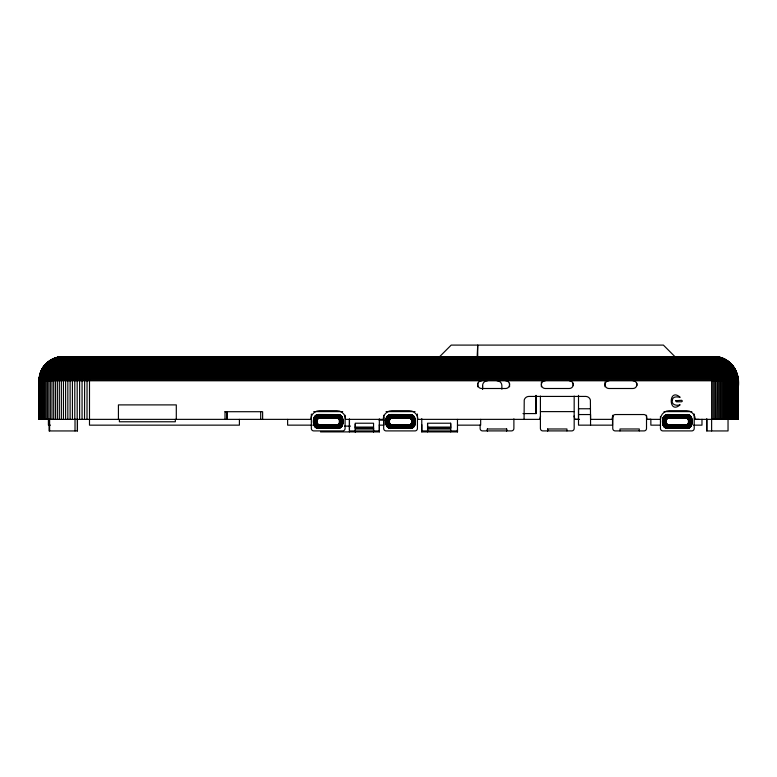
<?xml version="1.0" encoding="UTF-8"?>
<svg xmlns="http://www.w3.org/2000/svg" width="777" height="777" viewBox="0 0 777 777"><rect width="100%" height="100%" fill="white"/><g stroke="black" fill="none" stroke-linecap="round" stroke-linejoin="round"><path stroke-width="1.17" d="M540.598 416.045A8.683 8.683 0 0 0 539.937 419.366L417.919 419.366A8.683 8.683 0 0 0 409.236 410.683L391.88 410.683A8.683 8.683 0 0 0 383.197 419.366L345.58 419.366A8.683 8.683 0 0 0 336.897 410.683L319.532 410.683A8.683 8.683 0 0 0 310.858 419.366L38.85 419.366L39.112 377.243L737.888 377.243L738.15 419.366L695.23 419.366A8.683 8.683 0 0 0 686.547 410.683L669.182 410.683A8.683 8.683 0 0 0 660.508 419.366L646.755 419.366L646.755 417.434A2.894 2.894 0 0 0 643.861 414.539L615.413 414.539A2.894 2.894 0 0 0 612.519 417.434L612.519 419.366L590.549 419.366L590.384 400A4.827 4.827 0 0 0 585.722 396.425L528.894 396.425A4.827 4.827 0 0 0 524.232 400L524.067 419.366M48.495 425.155L48.495 419.366L48.495 425.155L50.427 425.155M49.068 425.155L49.068 430.944L77.428 430.944L77.428 418.988M119.386 419.366L119.386 421.775L175.33 421.775L175.33 419.366M226.942 411.713L226.942 419.366L226.942 411.713L225.009 411.713L225.009 419.366M260.693 419.366L260.693 411.713M262.626 419.366L262.626 411.713L225.009 411.713M337.859 414.597L318.57 414.5C311.558 414.733 311.548 428.331 318.57 428.399L318.57 424.63C316.492 423.941 316.569 419.046 318.57 418.366L337.859 418.366C339.938 419.046 339.899 423.989 337.859 424.63L318.57 424.63L317.502 428.37L337.859 428.399C344.881 428.331 344.871 414.733 337.859 414.5L337.859 418.366L338.937 414.627M338.073 424.611L338.937 428.37L337.859 428.399L337.859 424.63M337.859 428.486A4.827 4.827 0 0 0 342.686 423.669L342.686 419.327A4.827 4.827 0 0 0 337.859 414.539M349.436 431.905L349.436 419.541M349.436 430.04L349.436 418.842M355.225 424.193L355.225 431.905L355.225 430.944M379.341 431.905L379.341 418.842M410.198 414.607L390.909 414.51C383.906 414.733 383.887 428.341 390.909 428.399L390.909 424.64C388.83 423.951 388.908 419.046 390.909 418.366L410.198 418.366C412.276 419.046 412.237 423.999 410.198 424.64L390.909 424.64L389.84 428.38L410.198 428.399C417.23 428.341 417.21 414.733 410.198 414.51L410.198 418.366L411.276 414.636M411.256 428.282L410.198 428.399L410.198 424.64M457.468 419.366L457.468 431.905L421.775 431.905L421.775 418.638M427.564 430.944L427.564 424.193M450.709 424.193L450.709 431.905M480.128 424.883L480.128 428.496A2.409 2.409 0 0 0 482.546 430.905L511.48 430.905A2.409 2.409 0 0 0 513.888 428.496L513.888 418.852M480.662 419.366L480.662 425.155L457.468 425.155M482.585 385.606L482.585 389.219L482.585 385.606A4.827 4.827 0 0 1 487.402 380.779M487.364 428.982L487.364 430.905L487.364 428.982L506.653 428.982L506.653 430.905L506.653 428.982M522.989 413.578L536.072 413.578L536.072 395.357M540.413 396.076L540.413 428.496A2.409 2.409 0 0 0 542.832 430.905L571.765 430.905A2.409 2.409 0 0 0 574.174 428.496L574.174 396.076M547.649 428.982L547.649 430.905L547.649 428.982L566.938 428.982L566.938 430.905M590.549 425.155L590.549 414.549L578.515 414.549M612.519 415.724L612.519 425.155L578.515 425.155L578.515 395.357M612.762 415.239L612.762 428.496A2.409 2.409 0 0 0 615.17 430.905L644.104 430.905A2.409 2.409 0 0 0 646.513 428.496L646.513 415.239M619.988 430.905L619.988 428.982L639.286 428.982L639.286 430.905M689.024 415.073L667.686 414.51C660.673 414.733 660.664 428.341 667.686 428.399L667.686 424.64C665.607 423.951 665.685 419.046 667.686 418.366L686.975 418.366C689.044 419.046 689.014 423.999 686.975 424.64L667.686 424.64L666.608 428.38L686.975 428.399C693.997 428.341 693.987 414.733 686.975 414.51L686.975 418.366L688.053 414.636M686.975 424.64L686.975 428.496A4.827 4.827 0 0 0 691.802 423.679L691.802 419.337A4.827 4.827 0 0 0 686.975 414.539M706.798 430.944L706.798 419.017L706.798 430.944L728.039 430.944L728.039 419.366M738.15 388.014C741.103 373.047 730.127 356.138 714.034 356.672L62.995 356.672C50.699 357.119 40.715 368.667 41.035 380.779L41.035 419.366M738.15 402.991L738.15 398.164M38.85 380.779L738.15 380.779L738.121 379.603L38.879 379.603M737.859 419.366L737.859 380.779C738.276 367.997 726.845 356.293 713.985 356.672C726.825 356.381 737.878 368.094 737.635 380.779L737.635 419.366M738.024 419.366L738.063 379.603M477.156 356.672L477.719 345.095L477.719 356.672M735.023 419.366L735.023 380.779C735.702 369.298 726.748 357.274 714.821 356.701M737.004 419.366L737.004 380.779C737.732 368.22 726.534 356.342 713.849 356.672C724.669 358.479 728.243 371.319 728.457 380.779L728.457 419.366M316.793 418.92L316.793 424.077L318.162 425.446L337.859 425.495C341.045 424.912 341.045 418.084 337.859 417.502L318.57 417.502L316.929 418.541L317.608 419.327L313.743 419.327A4.827 4.827 0 0 1 318.57 414.539L318.57 418.366L318.162 417.55M389.131 418.929L389.131 424.077L390.51 425.456L410.198 425.495C413.383 424.922 413.383 418.084 410.198 417.511L390.909 417.511L389.267 418.541L389.947 419.337L386.091 419.337A4.827 4.827 0 0 1 390.909 414.539L390.909 418.366L390.51 417.56M665.908 418.929L665.908 424.077L667.278 425.456L686.975 425.495C690.161 424.922 690.161 418.084 686.975 417.511L667.686 417.511L666.044 418.541L666.724 419.337L662.859 419.337A4.827 4.827 0 0 1 667.686 414.539L667.686 418.366L667.278 417.56M738.033 378.418L38.967 378.418L39.112 377.243M39.025 378.418L40.686 371.552L736.314 371.552C733.333 364.19 726.437 358.683 718.676 357.129L58.256 357.129C51.7 358.44 45.707 362.587 42.337 368.385M737.354 419.366L737.567 379.603L737.859 380.779M317.783 425.31L317.968 424.427L315.559 427.437M390.122 425.32L390.307 424.427L387.908 427.447M666.899 425.32L667.084 424.427L664.675 427.447M733.323 419.366L729.467 419.366L729.438 380.779C730.244 370.843 724.659 357.43 713.325 356.672C725.31 357.061 730.924 370.406 731.274 380.779L731.274 419.366M735.605 419.366L735.605 380.779C736.819 368.677 726.077 356.332 713.626 356.672C726.048 356.76 733.167 369.735 733.682 380.779L733.682 419.366M732.934 419.366L733.274 379.603M40.122 373.786L41.162 370.474L735.838 370.474M721.775 419.366L721.775 380.779C722.066 372.805 721.532 359.78 712.548 356.672C720.697 360.868 719.687 372.863 720.561 380.779L720.561 419.366M414.811 424.728L413.898 426.622M663.082 418.279L663.995 416.385M690.743 426.68L691.588 424.728M736.13 419.366L736.13 380.779C737.616 368.997 726.971 357.08 715.015 356.701M712.927 419.366L712.927 380.779C713.49 373.125 713.956 363.908 711.625 356.672L711.625 430.944M40.919 371.552C44.454 362.674 53.691 356.488 63.248 356.672M726.359 419.366L726.359 380.779L726.903 379.603C726.553 370.755 723.436 357.896 712.965 356.672C723.212 358.702 725.3 372.028 725.262 380.779L725.262 419.366M317.434 425.097L317.812 424.271L314.802 426.68M389.772 425.097L390.161 424.281L387.14 426.68L386.655 425.728M666.549 425.097L666.928 424.281L663.917 426.68L663.082 424.728M339.957 414.986L338.277 418.463L338.267 417.55M388.821 428.02L390.491 424.543L390.51 425.456M412.296 414.986L410.625 418.463L410.606 417.56M665.598 428.02L667.268 424.543L667.278 425.456M689.073 414.986L687.392 418.463L687.383 417.56M733.682 380.779L734.265 379.603C734.09 368.764 726.145 357.342 714.694 356.701M41.22 370.474L41.696 369.415L735.304 369.415M730.38 419.366L730.38 380.779L730.992 379.603M41.754 369.415L43.599 366.414L733.401 366.414M718.074 419.366L718.074 380.779L718.774 379.603C717.841 372.3 719.23 360.771 712.111 356.701C716.054 363.821 714.296 372.941 715.52 380.779L715.52 419.366M314.316 417.278L314.879 416.385M386.655 417.288L387.218 416.385M88.189 356.672L87.073 372.659L87.005 419.366M722.969 419.366L722.969 380.779L723.814 379.603C723.212 371.532 722.26 359.683 713.276 356.701M731.274 380.779L732.177 379.603C732.012 369.405 725.514 357.605 714.413 356.701M727.427 419.366L727.427 380.779L728.35 379.603L729.438 380.779M338.461 418.57L340.87 415.559M410.8 418.58L413.209 415.569M687.577 418.58L689.986 415.569M714.228 419.366L714.228 380.779L715.228 379.603M44.376 365.481L48.601 361.412L728.399 361.412M719.327 419.366L719.327 380.779L720.493 379.603L721.775 380.779M439.636 356.672L451.194 345.095L663.393 345.095L674.96 356.672M724.125 419.366L724.125 380.779L725.388 379.603L726.359 380.779M338.617 418.725L341.627 416.317M410.955 418.735L413.976 416.326M687.732 418.735L690.743 416.326M715.52 380.779L717.016 379.603C716.112 372.241 717.773 362.131 712.091 356.672M49.611 360.732L50.612 360.101L726.437 360.101M315.627 415.637L316.521 415.073M412.257 427.933L413.15 427.369M664.743 415.637L667.686 414.607M689.927 427.369L688.024 428.282L687.189 424.611M317.706 424.087L314.229 425.757M338.733 418.91L342.21 417.239M386.567 425.767L390.044 424.096M411.072 418.92L414.549 417.239M663.344 425.767L666.812 424.096M687.849 418.92L691.326 417.239L691.588 418.279M716.384 356.789L60.596 356.789L52.7 358.984L724.349 358.984M388.859 415.073L390.909 414.607M86.888 356.672L85.48 361.412L84.664 372.659L84.528 419.366M317.628 423.883L313.869 424.737M338.801 419.114L342.56 418.259M389.967 423.892L386.208 424.747M411.14 419.124L414.908 418.259M666.744 423.892L662.985 424.747M687.917 419.124L691.676 418.259M85.596 356.672C81.177 363.354 82.799 372.97 82.061 380.779L82.061 419.366M84.314 356.672C78.7 362.665 80.449 373.028 79.613 380.779L79.613 419.366M72.98 356.701C62.481 358.741 59.431 371.581 59.324 380.779L59.324 419.366M71.911 356.701C61.15 358.469 57.381 371.319 57.362 380.779L57.362 419.366M317.521 414.724L318.57 414.597M70.882 356.701C59.887 358.226 55.42 371.047 55.478 380.779L55.478 419.366M69.901 356.701C58.702 358.022 53.545 370.775 53.681 380.779L53.681 419.366M83.042 356.672C76.389 361.956 78.059 373.028 77.185 380.779L77.185 419.366M68.075 356.701C56.546 357.692 50.117 370.25 50.34 380.779L50.34 419.366M67.23 356.701C55.565 357.566 48.553 369.998 48.815 380.779L48.815 419.366M81.789 356.672C74.242 361.276 75.631 372.989 74.786 380.779L74.786 419.366M65.511 356.672C52.982 356.517 43.337 368.784 43.716 380.779L43.716 419.366M62.607 356.701C50.272 357.07 40.064 368.589 40.365 380.779L40.365 419.366M62.082 356.701C49.67 357.041 39.103 368.424 39.394 380.779L39.394 419.366M60.742 356.789L61.917 356.701M80.555 356.672C72.251 360.645 73.203 372.882 72.426 380.779L72.426 419.366M79.341 356.672C70.396 360.052 70.785 372.737 70.115 380.779L70.115 419.366M78.147 356.672C68.658 359.528 68.386 372.542 67.842 380.779L67.842 419.366M76.981 356.672C67.026 359.052 66.035 372.309 65.618 380.779L65.618 419.366M75.855 356.672C65.501 358.644 63.753 372.047 63.452 380.779L63.452 419.366M74.757 356.672C64.064 358.275 61.529 371.765 61.354 380.779L61.354 419.366M69.833 356.672C58.013 357.08 51.719 370.27 51.972 380.779L51.972 419.366M67.434 356.672C55.206 356.721 47.028 369.454 47.387 380.779L47.387 419.366M66.735 356.672C54.4 356.643 45.688 369.211 46.057 380.779L46.057 419.366M66.094 356.672C53.662 356.575 44.454 368.988 44.833 380.779L44.833 419.366M64.986 356.672C52.38 356.478 42.337 368.599 42.706 380.779L42.706 419.366M64.51 356.672C51.845 356.439 41.443 368.434 41.812 380.779L41.812 419.366M62.976 356.701L64.102 356.672M63.763 356.672C50.845 356.206 39.472 367.968 39.821 380.779L39.821 419.366M342.56 424.737L338.733 424.087L342.21 425.757M414.908 424.747L411.072 424.096L414.549 425.767M691.676 424.747L687.849 424.096L691.326 425.767M59.421 356.934L717.559 356.934L715.141 356.701M57.1 357.391L719.871 357.391M55.963 357.711L721.037 357.711M54.837 358.08L722.163 358.08M53.739 358.508L723.261 358.508M51.593 359.518L725.407 359.518M49.563 360.732L727.437 360.732M47.669 362.14L729.331 362.14M46.766 362.917L730.234 362.917M45.911 363.733L731.089 363.733M45.095 364.588L731.905 364.588M44.328 365.481L732.672 365.481M42.91 367.385L734.09 367.385M42.279 368.385L734.721 368.385M40.258 372.659L736.742 372.659L737.111 373.786L39.889 373.786L39.093 380.779L39.093 419.366M39.569 374.922L737.431 374.922L737.888 377.243M39.316 376.078L737.684 376.078M590.481 408.76L578.515 408.76L578.515 419.366L574.659 419.366A8.683 8.683 0 0 0 573.999 416.045M313.743 411.616L342.686 411.616M386.091 411.616L415.025 411.616M540.413 411.616L574.174 411.616M664.073 411.616L691.802 411.616M646.998 419.366L650.854 419.366M695.23 419.366L699.086 419.366M338.83 419.327L342.686 419.327M411.169 419.337L415.025 419.337L415.025 423.679A4.827 4.827 0 0 1 410.198 428.496M574.659 419.366L579.516 419.366M687.936 419.337L691.802 419.337M379.098 420.153L383.925 420.153M317.608 423.669L313.743 423.669A4.827 4.827 0 0 0 318.57 428.486M342.686 423.669L338.83 423.669L339.636 424.077M389.947 423.679L386.091 423.679A4.827 4.827 0 0 0 390.909 428.496M666.724 423.679L662.859 423.679A4.827 4.827 0 0 0 667.686 428.496M691.802 423.679L687.936 423.679L688.752 424.077M312.286 425.145L287.626 425.145L287.626 419.366M660.372 425.155L650.854 425.155L650.854 419.259M693.657 425.155L701.981 425.155L701.981 419.259M344.512 426.117L350.514 426.117M355.225 427.078L373.552 427.078M427.564 427.088L450.709 427.088M355.225 429.011L373.552 429.011M450.709 429.011L427.564 429.011L427.564 431.905M349.436 430.944L379.341 430.944M421.775 430.944L457.468 430.944M320.503 431.895L379.331 431.895L379.341 424.669M379.331 425.145L383.916 425.155L383.916 417.434M663.344 417.239L666.928 418.735L663.917 416.326M386.567 417.239L390.161 418.735L387.14 416.326M314.229 417.239L317.812 418.725L314.802 416.317M662.985 418.259L666.744 419.124L666.044 418.541M386.208 418.259L389.967 419.124L389.267 418.541M313.869 418.259L317.628 419.114L316.929 418.541M411.256 414.724L414.462 417.288M389.86 428.282L387.218 426.622M688.403 424.815L687.577 424.427L689.986 427.447M411.625 424.815L410.8 424.427L413.209 427.447M339.287 424.805L338.461 424.427L340.87 427.437M411.975 424.077L411.169 423.679L415.025 423.679L414.928 419.337A4.827 4.827 0 0 0 410.198 414.539M339.908 415.073L341.559 416.385M687.732 424.281L690.675 426.622M410.955 424.281L413.976 426.68M338.617 424.271L341.627 426.68M711.625 379.603L712.927 380.779M689.927 415.637L690.675 416.385M663.995 426.622L664.743 427.369M314.879 426.612L316.521 427.923L318.152 424.533L318.162 425.446M718.074 380.779L717.016 379.603L716.802 419.366M666.899 417.696L667.472 418.395L666.608 414.636M390.122 417.696L390.695 418.395L389.84 414.636M317.783 417.686L318.356 418.385L317.502 414.627M664.675 415.569L667.084 418.58M387.908 415.569L390.307 418.58M315.559 415.559L317.968 418.57M713.432 379.603L714.228 380.779M722.183 379.603L722.969 380.779M735.023 380.779L734.265 379.603L734.372 419.366M732.934 380.779L732.177 379.603L732.128 419.366M729.71 379.603L730.38 380.779M687.392 424.543L689.073 428.02M665.598 414.986L667.268 418.463M410.625 424.543L412.296 428.02M388.821 414.986L390.491 418.463M338.277 424.533L339.957 428.01M316.482 414.986L318.152 418.463M718.774 379.603L719.327 380.779M726.903 379.603L727.427 380.779M735.149 379.603L735.605 380.779M737.004 380.779L736.586 379.603L736.596 419.366M723.814 379.603L724.125 380.779M410.421 424.611L411.276 428.38M737.14 379.603L737.354 380.779M735.926 379.603L736.13 380.779M737.878 379.603L738.024 380.779M738.121 379.603L738.15 380.779M694.211 414.034L694.211 428.496A2.409 2.409 0 0 1 691.802 430.905L662.859 430.905A2.409 2.409 0 0 1 660.45 428.496L660.45 416.443M691.705 419.337L691.705 423.679M636.868 383.197L636.868 385.606M605.04 381.993L605.04 386.81M573.212 383.197L573.212 385.606M541.384 381.983L541.384 386.81M536.072 395.493L536.072 413.578M509.547 383.197L509.547 386.81M501.874 389.219L501.874 385.606A4.827 4.827 0 0 0 497.047 380.779M477.719 383.197L477.719 386.81M457.468 429.496L457.468 431.905M421.775 424.669L421.775 431.905M417.434 414.034L417.434 428.496A2.409 2.409 0 0 1 415.025 430.905L386.091 430.905A2.409 2.409 0 0 1 383.673 428.496L383.673 415.239M386.188 419.337L386.188 423.679M345.095 415.229L345.095 428.486A2.409 2.409 0 0 1 342.686 430.905L313.743 430.905A2.409 2.409 0 0 1 311.334 428.486L311.334 414.024M342.589 419.327L342.589 423.669M313.84 419.327L313.84 423.669M239.403 419.366L239.403 425.145L89.491 425.165L89.491 356.701M176.301 419.366L176.301 404.895L118.425 404.895L118.425 419.366M77.428 419.366L77.428 430.944M75.019 419.104L75.019 430.944M49.611 419.366L49.611 430.944M633.012 380.779A3.856 3.856 0 0 1 636.868 384.644A3.856 3.856 0 0 1 633.012 388.5L608.896 388.5A3.856 3.856 0 0 1 605.04 384.644A3.856 3.856 0 0 1 608.896 380.779M612.276 419.366A8.683 8.683 0 0 1 612.936 416.045M481.575 380.779A3.856 3.856 0 0 0 477.719 384.644A3.856 3.856 0 0 0 481.575 388.5L505.691 388.5A3.856 3.856 0 0 0 509.547 384.644A3.856 3.856 0 0 0 505.691 380.779M569.356 380.779A3.856 3.856 0 0 1 573.212 384.644A3.856 3.856 0 0 1 569.356 388.5L545.24 388.5A3.856 3.856 0 0 1 541.384 384.644A3.856 3.856 0 0 1 545.24 380.779M373.552 428.049L373.552 431.905L373.552 423.222L355.225 423.222L355.225 428.049L373.552 428.049M672.212 400.155C671.211 405.205 677.088 405.982 680.137 404.759C668.259 415.462 668.269 386.616 680.157 397.329C677.583 396.853 672.882 395.862 672.212 400.155M314.238 418.337C313.529 421.872 313.636 428.03 318.57 428.108L337.859 428.108C344.386 427.797 344.386 415.2 337.859 414.889L317.579 414.996L315.103 416.559L314.238 418.337M314.685 418.444C314.112 421.678 313.937 427.535 318.57 427.651L337.859 427.651C343.803 427.292 343.803 415.705 337.859 415.345L317.686 415.442L315.462 416.841L314.685 418.444M315.287 418.58C314.908 421.425 314.355 426.874 318.57 427.039L337.859 427.039C343.016 426.631 343.016 416.365 337.859 415.957L317.822 416.045L315.938 417.23L315.287 418.58M315.996 418.745C315.899 421.134 314.87 426.068 318.57 426.311L337.859 426.311C342.084 425.825 342.084 417.171 337.859 416.686L318.57 416.686L316.929 417.268L315.996 418.745M386.587 418.347C385.868 421.882 385.975 428.04 390.909 428.117L410.198 428.117C416.725 427.797 416.725 415.209 410.198 414.899L389.928 415.005L387.441 416.569L386.587 418.347M387.033 418.453C386.451 421.688 386.276 427.544 390.909 427.661L410.198 427.661C416.142 427.301 416.142 415.705 410.198 415.355L390.025 415.452L387.801 416.851L387.033 418.453M387.626 418.589C387.247 421.435 386.693 426.884 390.909 427.049L410.198 427.049C415.365 426.631 415.365 416.375 410.198 415.967L390.161 416.045L388.277 417.23L387.626 418.589M388.335 418.745C388.238 421.134 387.208 426.078 390.909 426.311L410.198 426.311C414.423 425.825 414.423 417.181 410.198 416.695L390.909 416.695L389.267 417.268L388.335 418.745M663.354 418.347C662.635 421.882 662.752 428.03 667.686 428.117L686.975 428.117C693.502 427.797 693.502 415.209 686.975 414.899L666.695 415.005L664.209 416.569L663.354 418.347M663.801 418.453C663.228 421.688 663.053 427.544 667.686 427.661L686.975 427.661C692.919 427.301 692.919 415.705 686.975 415.355L666.802 415.452L664.568 416.851L663.801 418.453M664.403 418.589C664.024 421.435 663.471 426.884 667.686 427.049L686.975 427.049C692.132 426.631 692.132 416.375 686.975 415.967L666.938 416.045L665.054 417.23L664.403 418.589M665.112 418.745C665.015 421.134 663.985 426.078 667.686 426.311L686.975 426.311C691.2 425.825 691.2 417.181 686.975 416.695L667.686 416.695L666.044 417.268L665.112 418.745M675.737 400.747L676.437 401.787L681.643 401.787L682.391 401.039L681.643 400.281L675.737 400.747M450.709 423.222L427.564 423.222L427.564 428.049L450.709 428.049L450.709 423.222"/></g></svg>
